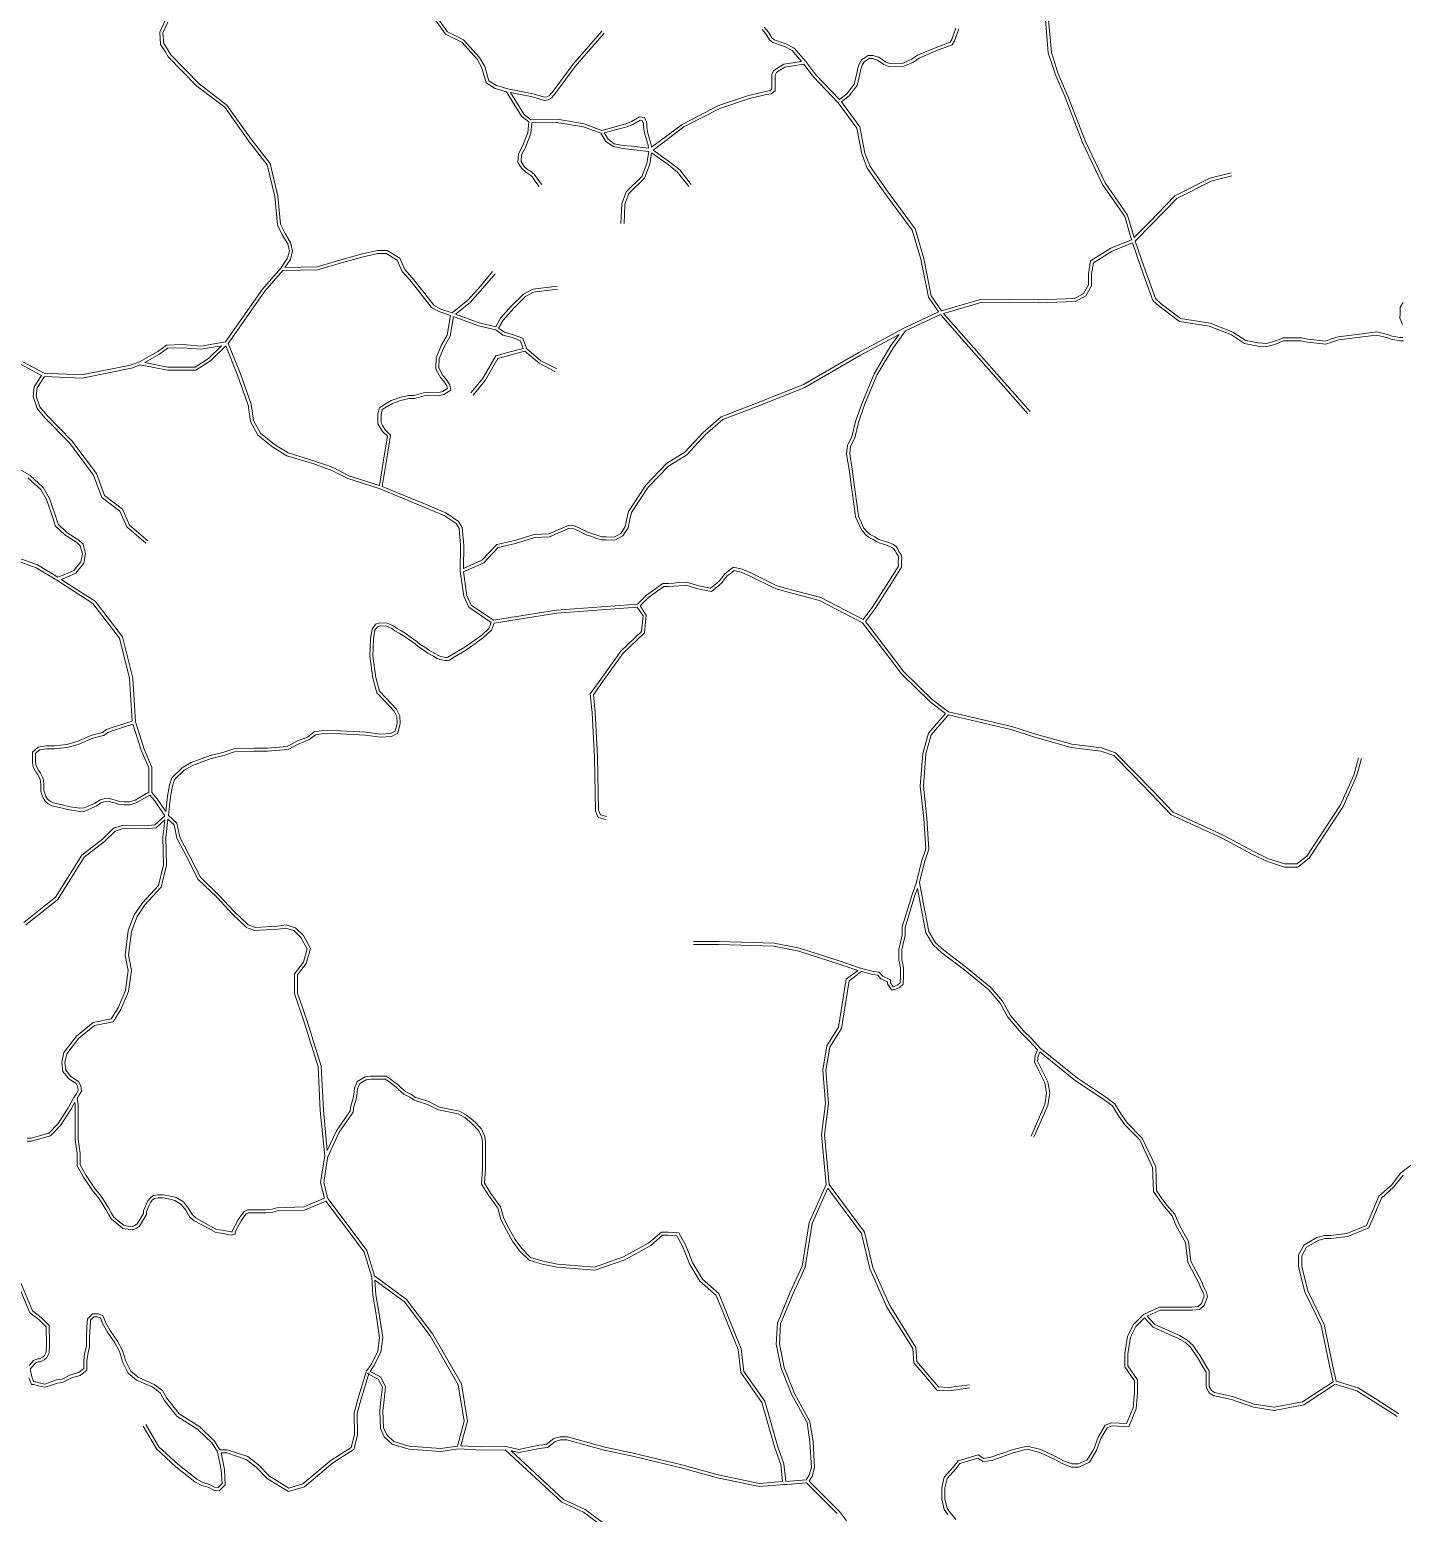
# Model space of a CAD drawing. Header units: millimetres. Extents: x 617885 to 663705, y 7172943 to 7234736.
# Drawn here: x 629547 to 632193, y 7203951 to 7206812 of the extents above; entities that cross this region are included whole.
import ezdxf

# ---------------------------------------------------------------- set-up
doc = ezdxf.new("R2010")
doc.units = ezdxf.units.MM
doc.layers.add('VIAS', color=7, linetype='Continuous', lineweight=5)

msp = doc.modelspace()

# ---------------------------------------------------------------- linework, layer by layer
at = {"layer": 'VIAS', "color": 253}
for points in [[(631655.8, 7206923.7), (631627.9, 7206940.7), (631588.4, 7206950), (631556.5, 7206956.2), (631537.2, 7206956.2), (631537.9, 7206945.7), (631528.2, 7206888.3), (631519.3, 7206866.2), (631511.4, 7206830.6), (631516.7, 7206768.1), (631530, 7206726.9), (631548.8, 7206683.9), (631582.5, 7206596.5), (631620.4, 7206516.3), (631663.6, 7206454.2), (631676.6, 7206410.8), (631705.2, 7206440.1), (631754.9, 7206491.2), (631822.6, 7206525.4), (631863.5, 7206535.8)], [(629533.2, 7206171.2), (629574.5, 7206149.3), (629647.2, 7206146.1), (629741.1, 7206164.7), (629758.5, 7206171.4), (629793.8, 7206191), (629810.2, 7206203.3), (629842.1, 7206204.4), (629876.5, 7206201.4), (629924, 7206209.8), (629995.4, 7206311.5), (630030.7, 7206352.1), (630043.9, 7206371.1), (630047.5, 7206385.1), (630044.2, 7206398.8), (630033.8, 7206415.9), (630024.2, 7206435.3), (630019.1, 7206490), (630004.8, 7206551.5), (629968.9, 7206597.4), (629922.7, 7206662.3), (629869.2, 7206702.7), (629813.7, 7206759.7), (629808.1, 7206770.1), (629799.2, 7206783.5), (629797.7, 7206807.1), (629808.1, 7206829.4)], [(629813.3, 7206826.5), (629803.7, 7206806), (629805.1, 7206785.4), (629813.3, 7206773.2), (629818.6, 7206763.2), (629873.2, 7206707.2), (629927, 7206666.5), (629973.7, 7206601), (630010.3, 7206554.1), (630025, 7206491), (630030.1, 7206437), (630039, 7206418.8), (630049.8, 7206401.2), (630053.7, 7206385.1), (630049.5, 7206368.6), (630038.9, 7206353.4), (630100.7, 7206354.6), (630150.9, 7206369.3), (630188.5, 7206379.7), (630217.5, 7206386.3), (630235.8, 7206386.3), (630260.1, 7206371.5), (630270.1, 7206349.1), (630284.5, 7206333.1), (630308.3, 7206302.9), (630325.7, 7206280.7), (630339.7, 7206273.1), (630361.1, 7206265.9), (630391.6, 7206290.2), (630415.9, 7206317.2), (630439.4, 7206345.2)], [(630529.2, 7206509.7), (630521, 7206520.5), (630515.3, 7206528.8), (630508.8, 7206533.8), (630502.7, 7206537.7), (630495.8, 7206544), (630488, 7206556), (630489.2, 7206572.2), (630496.9, 7206587.2), (630507.4, 7206613.2), (630509, 7206633.9), (630494.8, 7206644.8), (630476.7, 7206673.8), (630465.9, 7206692.3), (630444.5, 7206698.6), (630427.1, 7206709.5), (630418.8, 7206738.4), (630409.2, 7206754.7), (630379.7, 7206787.7), (630348.6, 7206803.3), (630326.1, 7206834.5)], [(630649.6, 7206809), (630593.8, 7206744.6), (630554, 7206690.8), (630550.5, 7206687.6), (630549.1, 7206685.1), (630544.5, 7206682.4), (630539.8, 7206681.7), (630532.7, 7206683.4), (630515.2, 7206688.6), (630500.6, 7206691.4), (630468.6, 7206697.8), (630447, 7206704.1), (630432.2, 7206713.4), (630424.4, 7206740.8), (630414.1, 7206758.2), (630383.4, 7206792.6), (630352.6, 7206808), (630331.4, 7206837.5)], [(631338.3, 7206813.4), (631330.2, 7206790.2), (631325.7, 7206782.9), (631293.8, 7206771), (631261.7, 7206757.2), (631250.9, 7206749.5), (631232.3, 7206741.4), (631203.1, 7206740.6), (631193.8, 7206744.9), (631181.6, 7206753.2), (631171.6, 7206756.1), (631165.2, 7206756.1), (631161.3, 7206753.5), (631155.7, 7206750), (631151.6, 7206743.2), (631149.4, 7206735.9), (631147.1, 7206726.7), (631142.1, 7206704.3), (631127.1, 7206684.6), (631111.9, 7206672.5), (631147.2, 7206624.4), (631157.3, 7206574), (631167.1, 7206547.9), (631201.8, 7206498.3), (631253.8, 7206428), (631270.6, 7206370.8), (631285.2, 7206298.6), (631304.8, 7206269.6), (631382.2, 7206292.1), (631491.1, 7206290.8), (631561.7, 7206293.4), (631578.5, 7206303), (631588.1, 7206319.7), (631588.1, 7206341.2), (631592.2, 7206366.2), (631631.3, 7206390.4), (631671.5, 7206406.8), (631658.2, 7206451.6), (631615.2, 7206513.3), (631577, 7206594.1), (631543.3, 7206681.6), (631524.4, 7206724.8), (631510.8, 7206767), (631505.3, 7206831)], [(630958.8, 7206812.1), (630966.2, 7206803.8), (630973.1, 7206792.3), (630979.5, 7206787.2), (631002.2, 7206779.2), (631017.2, 7206771.7), (631035, 7206750.6), (631001.1, 7206745.5), (630993.1, 7206741), (630986.6, 7206736.6), (630981.8, 7206733), (630977.9, 7206725.9), (630977.9, 7206697), (630973.9, 7206693.7), (630965.6, 7206692.9), (630931.1, 7206684.3), (630875.1, 7206665.4), (630804.6, 7206629.3), (630745.9, 7206585.1), (630745, 7206590.6), (630741.5, 7206603.6), (630738.9, 7206612.1), (630736.5, 7206623.6), (630736.5, 7206632.5), (630732.1, 7206642.3), (630722.6, 7206643.5), (630707.3, 7206634.6), (630696, 7206630.2), (630650, 7206617.7), (630616.1, 7206630.4), (630563.6, 7206639.1), (630513.1, 7206638.3), (630499.3, 7206648.9), (630481.9, 7206676.9), (630473.9, 7206690.6), (630499.5, 7206685.5), (630513.8, 7206682.8), (630531.2, 7206677.6), (630539.5, 7206675.6), (630546.5, 7206676.7), (630553.5, 7206680.7), (630555.2, 7206683.8), (630558.5, 7206686.7), (630598.5, 7206740.9), (630654.2, 7206805.1)], [(630962.7, 7206816.9), (630971, 7206807.3), (630977.6, 7206796.3), (630982.4, 7206792.5), (631004.6, 7206784.8), (631021, 7206776.5), (631043.1, 7206750.4), (631043.2, 7206750.3), (631062.4, 7206724.7), (631108, 7206677.1), (631122.8, 7206688.8), (631136.5, 7206706.9), (631141.3, 7206728.1), (631143.6, 7206737.5), (631146.1, 7206745.6), (631151.3, 7206754.3), (631158, 7206758.5), (631163.4, 7206762.1), (631172.4, 7206762.1), (631184.2, 7206758.7), (631196.7, 7206750.1), (631204.4, 7206746.6), (631230.9, 7206747.4), (631247.9, 7206754.7), (631258.7, 7206762.5), (631291.6, 7206776.5), (631321.7, 7206787.8), (631324.8, 7206792.8), (631332.3, 7206814.5)], [(630822.4, 7206513.4), (630800.4, 7206541.4), (630778.7, 7206558.3), (630748.8, 7206579.8), (630807.8, 7206624.2), (630877.5, 7206659.8), (630932.7, 7206678.5), (630966.6, 7206687), (630976.3, 7206687.9), (630983.9, 7206694.1), (630983.9, 7206724.4), (630986.4, 7206729), (630990.1, 7206731.7), (630996.3, 7206735.9), (631003.1, 7206739.8), (631039.4, 7206745.2), (631057.8, 7206720.8), (631105.4, 7206671.1), (631141.6, 7206621.9), (631151.5, 7206572.3), (631161.7, 7206545.1), (631196.9, 7206494.8), (631248.3, 7206425.3), (631264.8, 7206369.4), (631279.6, 7206296.2), (631299.1, 7206267.4), (631232.1, 7206236), (631232, 7206235.9), (631145.5, 7206189.3), (631038.6, 7206127.4), (630945, 7206090), (630880.2, 7206065.4), (630845.2, 7206034.8), (630810.1, 7205996.9), (630774.9, 7205974.9), (630734.5, 7205933.4), (630701.6, 7205882.9), (630698.1, 7205868.2), (630694.9, 7205853.7), (630686.5, 7205839.9), (630673.8, 7205833.2), (630657.9, 7205834), (630649.9, 7205834), (630642.1, 7205836.3), (630630.5, 7205840.5), (630623.2, 7205842.9), (630605.8, 7205851.2), (630595.4, 7205855.5), (630586.7, 7205856.5), (630547.6, 7205839.5), (630519.4, 7205838.2), (630481.9, 7205826.5), (630447.2, 7205818.8), (630418.7, 7205788.5), (630383.1, 7205772.7), (630383.6, 7205817.1), (630380.3, 7205851.7), (630373.4, 7205863.5), (630349, 7205879.9), (630311.2, 7205895.9), (630226.6, 7205930.9), (630236.1, 7205988.8)], [(630533.9, 7206513.3), (630525.9, 7206524), (630519.7, 7206533), (630512.2, 7206538.7), (630506.4, 7206542.4), (630500.4, 7206547.9), (630494.1, 7206557.6), (630495.1, 7206570.5), (630502.4, 7206584.7), (630513.3, 7206611.8), (630514.9, 7206632.3), (630563.2, 7206633.1), (630614.5, 7206624.6), (630647.8, 7206612.1), (630657.7, 7206596.4), (630671.5, 7206586.3), (630690.3, 7206582.7), (630706.6, 7206581), (630740.3, 7206577.1), (630736.7, 7206554.1), (630727.1, 7206528.8), (630696.7, 7206499.4), (630688.4, 7206476.3), (630686.8, 7206438.1)], [(630740.1, 7206583.1), (630739.1, 7206589.3), (630735.7, 7206602), (630733.1, 7206610.6), (630730.5, 7206623), (630730.5, 7206631.2), (630728, 7206636.8), (630723.8, 7206637.3), (630710, 7206629.1), (630697.9, 7206624.5), (630654.5, 7206612.7), (630662.1, 7206600.6), (630674, 7206591.9), (630691.1, 7206588.7), (630707.3, 7206587), (630740.1, 7206583.1)], [(630692.8, 7206437.9), (630694.4, 7206475.2), (630701.9, 7206496.1), (630732.3, 7206525.4), (630742.6, 7206552.5), (630745.9, 7206574.4), (630775.1, 7206553.5), (630796.1, 7206537.1), (630817.7, 7206509.7)], [(631864.9, 7206530), (631824.8, 7206519.7), (631758.5, 7206486.3), (631709.5, 7206435.9), (631678.6, 7206404.3), (631694.8, 7206355.8), (631717.4, 7206293.2), (631728.2, 7206283.4), (631765.9, 7206254.9), (631822.7, 7206245.6), (631866.9, 7206228.8), (631891.6, 7206212.3), (631915.6, 7206207.8), (631931.5, 7206206.7), (631940.8, 7206209.4), (631948.7, 7206211.6), (631956, 7206214.5), (631963.4, 7206217.5), (631998.7, 7206217.5), (632011.5, 7206215.2), (632045.1, 7206211.3), (632054.8, 7206215.1), (632069.5, 7206219.8), (632115.8, 7206225.2), (632143.8, 7206228.9), (632164.8, 7206224.2), (632173.9, 7206220.5), (632188.9, 7206217.9), (632194.4, 7206217.9)], [(632195.8, 7206211.9), (632188.4, 7206211.9), (632172.2, 7206214.7), (632163, 7206218.4), (632143.6, 7206222.8), (632116.5, 7206219.2), (632070.8, 7206213.9), (632056.8, 7206209.4), (632045.9, 7206205.2), (632010.6, 7206209.3), (631998.2, 7206211.5), (631964.6, 7206211.5), (631958.2, 7206208.9), (631950.6, 7206206), (631942.5, 7206203.6), (631932.2, 7206200.6), (631914.9, 7206201.8), (631889.3, 7206206.6), (631864.1, 7206223.4), (631821.1, 7206239.8), (631763.5, 7206249.2), (631724.3, 7206278.8), (631712.2, 7206289.8), (631689.1, 7206353.9), (631673.3, 7206401.1), (631634, 7206385), (631597.7, 7206362.5), (631594.1, 7206340.7), (631594.1, 7206318.1), (631582.9, 7206298.6), (631563.4, 7206287.4), (631491.1, 7206284.8), (631383, 7206286.1), (631308.9, 7206264.6), (631361.8, 7206204.2), (631475.8, 7206075.3)], [(630351.7, 7206222.7), (630358.3, 7206260.5), (630337.3, 7206267.5), (630321.7, 7206276), (630303.5, 7206299.2), (630279.9, 7206329.2), (630265, 7206345.8), (630255.4, 7206367.4), (630234.1, 7206380.3), (630218.1, 7206380.3), (630190, 7206373.9), (630152.5, 7206363.6), (630101.6, 7206348.6), (630034.5, 7206347.3)], [(630034.5, 7206347.3), (630000.2, 7206307.8), (629929.1, 7206206.7), (629953.2, 7206147.9), (629973.9, 7206089.5), (629978.3, 7206058.2), (629991.6, 7206033.9), (630018.8, 7206011.7), (630044.8, 7205995.7), (630096.2, 7205980), (630131.8, 7205967.3), (630162.2, 7205951.5), (630220.9, 7205933), (630230.2, 7205989.7), (630236.3, 7206027.7), (630227.9, 7206036.1), (630222.1, 7206045.5), (630218.1, 7206051.9), (630218.1, 7206070.8), (630221.3, 7206082.8), (630230.9, 7206089.2), (630243.8, 7206096.4), (630251.2, 7206099.3), (630259.8, 7206102.2), (630278, 7206106.5), (630287.8, 7206106.5)], [(630444, 7206341.3), (630420.4, 7206313.2), (630395.8, 7206285.8), (630367.7, 7206263.5), (630413.6, 7206246.5), (630445.4, 7206239), (630454.6, 7206255.4), (630475.8, 7206279), (630499, 7206302.1), (630516.6, 7206311.2), (630563.8, 7206317.3)], [(630564.6, 7206311.4), (630518.4, 7206305.4), (630502.6, 7206297.2), (630480.2, 7206274.8), (630459.5, 7206251.9), (630450.8, 7206236.4), (630462, 7206228.5), (630479.4, 7206223.6), (630497.8, 7206216.7), (630504.9, 7206196.8), (630532.6, 7206173.5), (630563.2, 7206157.6)], [(632194.1, 7206243), (632188.7, 7206255.4), (632189.5, 7206263.9), (632189.5, 7206276.8), (632195.2, 7206285.7)], [(630364, 7206258.4), (630357.4, 7206220.6), (630345.7, 7206199.9), (630336.2, 7206177.5), (630335.7, 7206159.7), (630336.1, 7206158.4), (630343.6, 7206144.8), (630349.9, 7206137.8), (630356.7, 7206127.2), (630358.6, 7206116.9), (630345.2, 7206108.5), (630334.5, 7206105.5), (630313, 7206106.2), (630307.1, 7206105.5), (630288.6, 7206100.5), (630278.7, 7206100.5), (630261.5, 7206096.4), (630253.2, 7206093.7), (630246.4, 7206090.9), (630234, 7206084), (630226.6, 7206079.1), (630224.1, 7206070), (630224.1, 7206053.6), (630227.2, 7206048.7), (630232.7, 7206039.8), (630242.7, 7206029.8), (630236.1, 7205988.8)], [(630287.8, 7206106.5), (630306, 7206111.4), (630312.8, 7206112.2), (630333.7, 7206111.5), (630342.7, 7206114.1), (630352, 7206119.8), (630351, 7206125), (630345.1, 7206134.2), (630338.7, 7206141.3), (630330.6, 7206155.9), (630329.7, 7206158.8), (630330.2, 7206178.8), (630340.3, 7206202.6), (630351.7, 7206222.7), (630358.3, 7206260.5)], [(630364, 7206258.4), (630411.9, 7206240.7), (630445.6, 7206232.7), (630459.3, 7206223), (630477.6, 7206217.9), (630493.1, 7206212.1), (630498.4, 7206197.1), (630470.7, 7206189.9), (630445.4, 7206182.7), (630420, 7206138.8), (630397.1, 7206111.2)], [(631471.3, 7206071.3), (631357.3, 7206200.2), (631302.8, 7206262.5), (631235.4, 7206230.8), (631212.3, 7206199.2), (631180.1, 7206145.6), (631156.7, 7206088.2), (631144.8, 7206054.5), (631137.6, 7206024.8), (631129.5, 7206008.5), (631127.9, 7205993.6), (631132.8, 7205964.5), (631137.2, 7205930.3), (631142.7, 7205889.3), (631144.8, 7205873.8), (631155.4, 7205850.6), (631162.6, 7205842.4), (631167.6, 7205838.4), (631176.3, 7205834), (631182.8, 7205829.2), (631187.7, 7205827.2), (631197, 7205825), (631203.2, 7205822.7), (631212.4, 7205818.7), (631217.5, 7205814.9), (631220.6, 7205809.9), (631222.8, 7205805.6), (631226.8, 7205799.2), (631228.1, 7205793.4), (631227.6, 7205785.4), (631227.8, 7205775.5), (631208.3, 7205744.6), (631177.3, 7205696.3), (631158.5, 7205670.3), (631202.3, 7205613.2), (631232.1, 7205573.5), (631287.7, 7205519.2), (631318.3, 7205496.4), (631440.3, 7205467.9), (631488.6, 7205452.3), (631556.4, 7205433.7), (631613.4, 7205426.6), (631640.2, 7205417.4), (631712.8, 7205343), (631751.5, 7205302.6), (631847.7, 7205258.7), (631906.1, 7205227.4), (631935.6, 7205213), (631967.2, 7205202.8), (631990.2, 7205202.8), (632009.3, 7205217.9), (632074, 7205316.6), (632099.7, 7205374.3), (632108.8, 7205407.7)], [(631223.2, 7206224.3), (631148.4, 7206184), (631041.2, 7206122), (630947.2, 7206084.4), (630883.4, 7206060.1), (630849.4, 7206030.5), (630814, 7205992.2), (630778.7, 7205970.2), (630739.2, 7205929.6), (630707.2, 7205880.5), (630704, 7205866.9), (630700.6, 7205851.4), (630690.7, 7205835.4), (630675.1, 7205827.1), (630657.7, 7205828), (630649.1, 7205828), (630640.2, 7205830.6), (630628.6, 7205834.8), (630620.9, 7205837.3), (630603.4, 7205845.7), (630593.9, 7205849.6), (630587.6, 7205850.3), (630549, 7205833.6), (630520.4, 7205832.3), (630483.5, 7205820.7), (630450.3, 7205813.4), (630422.3, 7205783.5), (630383.3, 7205766.3), (630389.5, 7205720.9), (630398.1, 7205702.2), (630440.8, 7205673.1), (630562.7, 7205692.3), (630718.4, 7205703.9), (630736.1, 7205721.5), (630767.5, 7205743.7), (630778.2, 7205743.7), (630788.9, 7205744.6), (630797.9, 7205745.5), (630813, 7205746.4), (630836.7, 7205739.1), (630859.6, 7205734.9), (630872, 7205744.8), (630877, 7205749), (630878.6, 7205751.4), (630880.5, 7205754.2), (630887.1, 7205762.7), (630893.7, 7205767.4), (630903.8, 7205775.5), (630920.8, 7205771.5), (630939.7, 7205763), (630986.1, 7205739.8), (631010.5, 7205732.6), (631071.9, 7205716.5), (631153.8, 7205674.1), (631172.4, 7205699.6), (631203.2, 7205747.8), (631221.7, 7205777.2), (631221.6, 7205785.6), (631222.1, 7205792.9), (631221.2, 7205796.9), (631217.6, 7205802.6), (631215.4, 7205807), (631213, 7205810.8), (631209.4, 7205813.5), (631201, 7205817.2), (631195.3, 7205819.3), (631185.9, 7205821.5), (631179.9, 7205823.9), (631173.2, 7205828.9), (631164.4, 7205833.3), (631158.5, 7205838), (631150.3, 7205847.3), (631139, 7205872.2), (631136.8, 7205888.5), (631131.3, 7205929.5), (631126.9, 7205963.6), (631121.9, 7205993.4), (631123.6, 7206010.3), (631131.9, 7206026.8), (631139, 7206056.2), (631151.1, 7206090.3), (631174.8, 7206148.3), (631207.3, 7206202.5), (631223.2, 7206224.3)], [(629508.9, 7205974.1), (629546.9, 7205952.6), (629572.7, 7205928.7), (629584.8, 7205908), (629594.6, 7205879.8), (629601.5, 7205857.9), (629618.2, 7205842.4), (629641.2, 7205827.6), (629649.6, 7205819.8), (629654.6, 7205801.6), (629651, 7205782.7), (629635.9, 7205763.8), (629616.9, 7205755.4), (629607.4, 7205751.8), (629672.7, 7205710), (629725.4, 7205641.1), (629745.3, 7205561.4), (629750.5, 7205476.7), (629767.1, 7205424.3), (629782.3, 7205389.4), (629782.3, 7205340.8), (629792.3, 7205328.6), (629808.9, 7205303.9), (629812.2, 7205333.7), (629816.1, 7205354.6), (629821, 7205369.1), (629841, 7205388.5), (629858.3, 7205398.4), (629894.7, 7205412.3), (629919.3, 7205417.7), (629940.5, 7205425), (629978.2, 7205426.2), (630005.1, 7205426.2), (630043.3, 7205429.7), (630063.3, 7205440.3), (630082.2, 7205447.4), (630095.1, 7205457.8), (630112.9, 7205460.3), (630146.3, 7205459.8), (630195.1, 7205456.9), (630223.5, 7205453.2), (630242.5, 7205454.5), (630251.3, 7205459.3), (630255.1, 7205474.3), (630254.7, 7205487), (630249.3, 7205497.8), (630228.7, 7205519.4), (630216.2, 7205533.1), (630208.2, 7205561.4), (630202.4, 7205603.5), (630203.7, 7205637.8), (630206.8, 7205655.8), (630213.4, 7205665.3), (630221.7, 7205667.9), (630236, 7205667.5), (630248.1, 7205662.4), (630254.2, 7205657.5), (630262.2, 7205652.9), (630272.6, 7205646.4), (630280.4, 7205641.2), (630293.4, 7205632.1), (630299.8, 7205626.2), (630310.3, 7205619.4), (630317.5, 7205614.8), (630328.2, 7205608.8), (630335, 7205604.6), (630339.1, 7205602.7), (630342.6, 7205602.3), (630348.9, 7205601.1), (630351.5, 7205601.1), (630353.2, 7205601.7), (630359.4, 7205605.8), (630386, 7205620.7), (630418.2, 7205644.3), (630432.3, 7205657.2), (630436.5, 7205668.7), (630393.4, 7205698.2), (630383.7, 7205719.2), (630377, 7205767.7), (630377, 7205768.1), (630377.6, 7205816.8), (630374.5, 7205849.8), (630368.9, 7205859.3), (630346.1, 7205874.6), (630308.9, 7205890.4), (630222.2, 7205926.2), (630159.9, 7205946), (630129.4, 7205961.8), (630094.3, 7205974.3), (630042.3, 7205990.1), (630015.3, 7206006.8), (629986.9, 7206030), (629972.5, 7206056.3), (629968, 7206088), (629947.6, 7206145.7), (629924.6, 7206201.9), (629895, 7206173.2), (629867.3, 7206155.3), (629812.3, 7206155.3), (629760, 7206165.6), (629742.8, 7206158.9), (629647.6, 7206140.1), (629575.2, 7206143.2), (629561, 7206121.3), (629559.3, 7206105.3), (629566.1, 7206084.3), (629580.1, 7206067.5), (629628, 7206019.1), (629675.2, 7205955.8), (629691.1, 7205913.2), (629725.5, 7205887.4), (629739.1, 7205856.5), (629774.3, 7205826.2)], [(629768.4, 7206170.1), (629797.1, 7206186), (629812.3, 7206197.4), (629841.9, 7206198.4), (629876.8, 7206195.4), (629916.6, 7206202.4), (629891.2, 7206177.9), (629865.5, 7206161.3), (629812.9, 7206161.3), (629768.4, 7206170.1)], [(629770.4, 7205821.6), (629734.1, 7205852.8), (629720.6, 7205883.5), (629686.1, 7205909.4), (629669.9, 7205952.9), (629623.5, 7206015.2), (629575.7, 7206063.5), (629560.8, 7206081.3), (629553.2, 7206104.6), (629555.2, 7206123.3), (629569.4, 7206145.2), (629528.8, 7206166.7)], [(630560.5, 7206152.3), (630529.3, 7206168.5), (630501.6, 7206191.7), (630472.2, 7206184.1), (630449.4, 7206177.6), (630425, 7206135.4), (630401.7, 7206107.3)], [(629517.5, 7205795.6), (629561.8, 7205779.7), (629601.1, 7205755.9), (629614.6, 7205760.9), (629632.1, 7205768.7), (629645.4, 7205785.3), (629648.4, 7205801.3), (629644.3, 7205816.5), (629637.5, 7205822.9), (629614.5, 7205837.7), (629596.3, 7205854.6), (629588.9, 7205878), (629579.3, 7205905.5), (629568, 7205924.9), (629543.3, 7205947.7)], [(629535.6, 7205089.9), (629596.3, 7205138.6), (629647.1, 7205220.1), (629687.1, 7205250.8), (629708.1, 7205271.8), (629728.4, 7205277.8), (629746.6, 7205277.1), (629768.9, 7205276.6), (629787.9, 7205278.5), (629807.1, 7205295.9), (629787.4, 7205325.1), (629778.6, 7205335.8), (629752.3, 7205320.6), (629740.3, 7205316.9), (629728.6, 7205316.9), (629719, 7205317.6), (629712.4, 7205319.8), (629697.6, 7205323.8), (629692.8, 7205323.2), (629683.8, 7205320.6), (629676.2, 7205315.2), (629653, 7205305), (629643.1, 7205304.3), (629619.4, 7205307.8), (629610.2, 7205310.7), (629589.6, 7205314.9), (629582.6, 7205318.8), (629576.4, 7205324.2), (629572.5, 7205330.5), (629570.3, 7205337.1), (629568, 7205343.1), (629568, 7205356.8), (629566.7, 7205365.9), (629562.1, 7205375.1), (629559.3, 7205379.2), (629553.5, 7205390.3), (629551.9, 7205398), (629551.9, 7205418.5), (629562.7, 7205428.4), (629574.1, 7205430), (629579.2, 7205430.7), (629593.3, 7205430.7), (629617.4, 7205433.4), (629638, 7205438.9), (629666.8, 7205451.5), (629686.8, 7205456.4), (629695, 7205461.9), (629703.8, 7205465.5), (629744.4, 7205478.3), (629739.3, 7205560.5), (629719.8, 7205638.4), (629668.6, 7205705.5), (629599.2, 7205750), (629559.3, 7205774.2), (629515.2, 7205790)], [(630658.9, 7205294.4), (630647.4, 7205297.3), (630643.4, 7205306.6), (630641.8, 7205409.2), (630636.9, 7205494.8), (630633.8, 7205529.2), (630649.4, 7205551.3), (630691.2, 7205609.1), (630732.1, 7205648.4), (630735.5, 7205682.8), (630723.6, 7205700.6), (630739.9, 7205716.9), (630769.4, 7205737.7), (630778.5, 7205737.7), (630789.4, 7205738.6), (630798.4, 7205739.5), (630812.2, 7205740.4), (630835.3, 7205733.3), (630861.2, 7205728.5), (630875.8, 7205740.2), (630881.5, 7205745), (630883.6, 7205748.1), (630885.3, 7205750.7), (630891.3, 7205758.3), (630897.3, 7205762.6), (630905.3, 7205769), (630918.9, 7205765.8), (630937.1, 7205757.5), (630983.9, 7205734.2), (631008.9, 7205726.8), (631069.8, 7205710.9), (631152.8, 7205667.9), (631197.5, 7205609.6), (631227.6, 7205569.5), (631283.8, 7205514.6), (631312.6, 7205493.2), (631279.5, 7205455), (631268.6, 7205416.2), (631263.9, 7205352.9), (631270.7, 7205290.5), (631274.6, 7205232), (631266.4, 7205207.9), (631256.4, 7205167.8), (631248, 7205144.2), (631229, 7205081.5), (631229, 7205065.6), (631222.7, 7205038.2), (631222.7, 7205017.5), (631225.8, 7205002.7), (631225.8, 7204987.3), (631224.9, 7204973.8), (631220.8, 7204969.7), (631212.4, 7204966), (631211.4, 7204966), (631206.5, 7204973.4), (631206.5, 7204979.7), (631191.7, 7204986.5), (631185, 7204994.3), (631173.5, 7204995.5), (631150.8, 7205001.4), (631109.5, 7205015.4), (631031.3, 7205040.7), (630982.3, 7205050.3), (630875.5, 7205053.5), (630826.9, 7205053.5)], [(630826.9, 7205047.5), (630875.4, 7205047.5), (630981.7, 7205044.3), (631029.8, 7205034.9), (631107.6, 7205009.7), (631143.6, 7204997.5), (631121.1, 7204980.6), (631106, 7204887.8), (631084, 7204851.9), (631075.8, 7204805.4), (631081.2, 7204741), (631073.2, 7204680.7), (631082.2, 7204584.4), (631049.7, 7204511.3), (631036.1, 7204426.9), (631013.3, 7204377.1), (630988.6, 7204317.2), (630986.2, 7204276.7), (630995.7, 7204230.2), (631016, 7204179), (631045.6, 7204125.6), (631051.2, 7204088), (631054.1, 7204039.2), (631050, 7204023.9), (631044.1, 7204015.3), (631004.5, 7204012.2), (631000.7, 7204045.9), (630989.2, 7204078.8), (630964.1, 7204167), (630923.5, 7204224.3), (630918.8, 7204268), (630875.2, 7204374.5), (630843.8, 7204402), (630825.3, 7204433.2), (630811.2, 7204468.5), (630798.5, 7204491.4), (630777.9, 7204492.7), (630764.9, 7204492.7), (630740.7, 7204472.1), (630691.6, 7204445.2), (630635.7, 7204425.5), (630604.5, 7204427.8), (630564.6, 7204431.3), (630536.5, 7204437.1), (630512.6, 7204444), (630495.6, 7204461), (630482.9, 7204478.3), (630471.2, 7204499.3), (630460.7, 7204519.1), (630454.8, 7204541.7), (630436.1, 7204567.5), (630423.7, 7204587), (630425.5, 7204614.9), (630425.5, 7204666.2), (630424.5, 7204677.1), (630417.6, 7204691.9), (630404.1, 7204706.3), (630388.9, 7204718.7), (630375.3, 7204726.4), (630337.1, 7204734.1), (630316.2, 7204744.6), (630290.7, 7204752.7), (630282.7, 7204758.4), (630271.2, 7204764.1), (630262.2, 7204772), (630256.2, 7204778), (630249.1, 7204782.7), (630242, 7204788.6), (630234.1, 7204793.8), (630203.8, 7204793.8), (630193.7, 7204792.6), (630178.2, 7204783.6), (630173, 7204770.5), (630171.8, 7204757.5), (630169.6, 7204748.4), (630166, 7204736.5), (630164.9, 7204726.5), (630138.3, 7204688.4), (630120.6, 7204650.2), (630112.9, 7204727.9), (630109, 7204813), (630081.5, 7204899.5), (630063.3, 7204953.8), (630063.3, 7204988.8), (630080, 7205010.6), (630088.4, 7205039.7), (630074.5, 7205064.7), (630059.3, 7205079.8), (630041, 7205085.5), (630024.8, 7205082.8), (629981.3, 7205080.5), (629967.9, 7205085.4), (629941, 7205111), (629912.3, 7205142.3), (629876.1, 7205177.2), (629867.2, 7205195), (629854.1, 7205219.8), (629836, 7205254.7), (629830.7, 7205281.3), (629814.1, 7205296.6), (629818.2, 7205332.9), (629821.9, 7205353.1), (629826.2, 7205365.8), (629844.6, 7205383.6), (629860.8, 7205392.9), (629896.4, 7205406.5), (629920.9, 7205411.9), (629941.6, 7205419), (629978.3, 7205420.2), (630005.3, 7205420.2), (630045, 7205423.8), (630065.8, 7205434.8), (630085.2, 7205442.1), (630097.5, 7205452.1), (630113.3, 7205454.3), (630146.1, 7205453.8), (630194.5, 7205451), (630223.3, 7205447.1), (630244.2, 7205448.6), (630256.4, 7205455.3), (630261.2, 7205473.6), (630260.6, 7205488.5), (630254.2, 7205501.3), (630233.1, 7205523.5), (630221.5, 7205536.1), (630214.1, 7205562.6), (630208.4, 7205603.8), (630209.7, 7205637.2), (630212.5, 7205653.5), (630217.1, 7205660.2), (630222.5, 7205661.9), (630234.7, 7205661.5), (630245, 7205657.2), (630250.9, 7205652.6), (630259.1, 7205647.8), (630269.4, 7205641.4), (630277, 7205636.3), (630289.7, 7205627.4), (630296.1, 7205621.4), (630307.1, 7205614.4), (630314.4, 7205609.6), (630325.2, 7205603.6), (630332.2, 7205599.3), (630337.5, 7205596.9), (630341.7, 7205596.4), (630348.3, 7205595.1), (630352.5, 7205595.1), (630355.9, 7205596.2), (630362.6, 7205600.7), (630389.2, 7205615.7), (630422, 7205639.6), (630437.4, 7205653.8), (630442.3, 7205667.2), (630563.4, 7205686.3), (630718.2, 7205697.9), (630729.4, 7205681.2), (630726.3, 7205651.2), (630686.6, 7205613.1), (630644.5, 7205554.8), (630627.6, 7205530.8), (630631, 7205494.3), (630635.8, 7205409), (630637.4, 7205305.3), (630643.1, 7205292.2), (630657.4, 7205288.6)], [(632213.8, 7204624.7), (632190.6, 7204607.3), (632172.3, 7204583.4), (632148.2, 7204562.2), (632124.6, 7204505.6), (632086.6, 7204490.4), (632055.5, 7204486.6), (632043.4, 7204486.6), (632028.8, 7204482.4), (632004, 7204468), (631993.4, 7204448.8), (631993.4, 7204425.9), (632005.4, 7204377.8), (632037, 7204312.6), (632052.8, 7204235.9), (632060.2, 7204204.3), (632001, 7204165.4), (631946.3, 7204155), (631907.9, 7204160.9), (631865.7, 7204176), (631831.4, 7204183.4), (631825.8, 7204187.1), (631821.3, 7204195.3), (631821.3, 7204225), (631815.5, 7204234.1), (631803.9, 7204254.3), (631789.8, 7204274.8), (631778.8, 7204284.7), (631763.5, 7204293.4), (631746.5, 7204300.9), (631716.4, 7204314.4), (631701.4, 7204330.6), (631726.8, 7204342.1), (631788.4, 7204342.1), (631788.8, 7204342.1), (631802.1, 7204343.9), (631811.4, 7204351.3), (631817.5, 7204368.6), (631815.9, 7204376.2), (631812.9, 7204383), (631810.1, 7204387.5), (631806.8, 7204396.9), (631785.6, 7204436.9), (631781.3, 7204474.8), (631772.3, 7204490.5), (631761.6, 7204509.8), (631755, 7204527.5), (631739.5, 7204545.1), (631729.9, 7204558), (631719.5, 7204573.4), (631717.9, 7204618.6), (631692.1, 7204674.1), (631662.7, 7204703.4), (631651.3, 7204720.6), (631639.3, 7204740.5), (631617.4, 7204756.5), (631566.9, 7204789.5), (631495.2, 7204847.5), (631478.1, 7204866), (631462.7, 7204881.2), (631437.7, 7204910.6), (631422.8, 7204938.1), (631400.1, 7204964.5), (631350.5, 7205005.2), (631309.1, 7205036.3), (631293.5, 7205050.7), (631280.5, 7205072.5), (631269.4, 7205128.9), (631262.4, 7205166.8), (631272.2, 7205206.2), (631280.7, 7205231.2), (631276.7, 7205291.1), (631269.9, 7205353), (631274.6, 7205415.2), (631284.9, 7205452.1), (631318.1, 7205490.3), (631438.7, 7205462.1), (631486.9, 7205446.6), (631555.2, 7205427.8), (631612, 7205420.7), (631636.9, 7205412.2), (631672.9, 7205375.3), (631708.5, 7205338.8), (631748, 7205297.6), (631845, 7205253.3), (631903.3, 7205222), (631933.3, 7205207.5), (631966.2, 7205196.8), (631992.2, 7205196.8), (632013.7, 7205213.8), (632079.3, 7205313.8), (632105.4, 7205372.3), (632114.5, 7205406.1)], [(629745.6, 7205472.3), (629761.5, 7205422.2), (629776.3, 7205388.1), (629776.3, 7205341.4), (629749.9, 7205326.1), (629739.4, 7205322.9), (629728.8, 7205322.9), (629720.2, 7205323.5), (629714.1, 7205325.5), (629698.1, 7205329.9), (629691.6, 7205329.1), (629681.1, 7205326.1), (629673.2, 7205320.4), (629651.6, 7205310.9), (629643.3, 7205310.3), (629620.7, 7205313.7), (629611.7, 7205316.5), (629591.7, 7205320.6), (629586.1, 7205323.7), (629581, 7205328.1), (629578, 7205333.1), (629576, 7205339.1), (629574, 7205344.2), (629574, 7205357.2), (629572.5, 7205367.7), (629567.3, 7205378.1), (629564.5, 7205382.3), (629559.2, 7205392.3), (629557.9, 7205398.6), (629557.9, 7205415.9), (629565.4, 7205422.7), (629574.9, 7205424), (629579.6, 7205424.7), (629593.6, 7205424.7), (629618.5, 7205427.5), (629640, 7205433.3), (629668.7, 7205445.8), (629689.3, 7205450.8), (629697.9, 7205456.5), (629705.9, 7205459.9), (629745.6, 7205472.3)], [(629541.8, 7204674), (629549.3, 7204674.2), (629583.9, 7204683.8), (629601.4, 7204702.1), (629620.9, 7204732.7), (629632.1, 7204752.3), (629632.1, 7204752.4), (629637.5, 7204761), (629640.2, 7204766.1), (629639.3, 7204772.9), (629636.1, 7204779.3), (629622.2, 7204788.4), (629610.4, 7204802.6), (629608.6, 7204820.4), (629612.6, 7204839), (629637.2, 7204870.9), (629669.2, 7204897), (629704, 7204904), (629717.3, 7204925.2), (629731.2, 7204958.6), (629736.7, 7204997.2), (629731, 7205026.8), (629736.8, 7205074.3), (629748.4, 7205104.6), (629764.2, 7205127.7), (629794.9, 7205161.1), (629804.6, 7205201), (629803.5, 7205254.5), (629807.1, 7205287.8), (629790.5, 7205272.7), (629769.2, 7205270.6), (629746.4, 7205271.1), (629729.2, 7205271.8), (629711.2, 7205266.4), (629691, 7205246.3), (629651.6, 7205216), (629600.8, 7205134.6), (629539.3, 7205085.2)], [(629637.9, 7204750.3), (629640.3, 7204739.4), (629640.3, 7204671.5), (629644.2, 7204645.4), (629644.2, 7204622.5), (629655.5, 7204602), (629673.6, 7204574.9), (629682.8, 7204564.5), (629688.1, 7204556.4), (629698.6, 7204539.4), (629703.9, 7204530.2), (629708.8, 7204521.6), (629721.4, 7204511.5), (629728.6, 7204505.5), (629744, 7204503.1), (629749.4, 7204505.3), (629753.8, 7204508.6), (629766.2, 7204528.7), (629766.2, 7204533.6), (629771.7, 7204547.3), (629774.5, 7204552.9), (629778.9, 7204558.6), (629785, 7204563.2), (629793.8, 7204564.7), (629804.8, 7204564.7), (629818.2, 7204562), (629829.1, 7204559.3), (629843.1, 7204551), (629852.6, 7204538.6), (629860.3, 7204525.9), (629867.5, 7204519.9), (629879, 7204513.5), (629907.2, 7204498.1), (629917.2, 7204496.9), (629934.9, 7204493.1), (629937.2, 7204493.6), (629937.2, 7204494.7), (629949.4, 7204517.6), (629952.1, 7204521.6), (629954.8, 7204525.7), (629960.5, 7204532.8), (629966.9, 7204536), (630001.4, 7204536), (630014, 7204537.3), (630023.3, 7204539.9), (630075.3, 7204541.3), (630115.1, 7204558.2), (630107.5, 7204587.8), (630112.5, 7204620.5), (630115.7, 7204639.1), (630106.9, 7204727.5), (630103, 7204811.9), (630075.8, 7204897.6), (630057.3, 7204952.8), (630057.3, 7204990.8), (630074.6, 7205013.4), (630081.9, 7205039), (630069.7, 7205061), (630056.1, 7205074.5), (630040.6, 7205079.3), (630025.4, 7205076.8), (629980.4, 7205074.4), (629964.7, 7205080.2), (629936.8, 7205106.8), (629908, 7205138.1), (629871.2, 7205173.6), (629861.8, 7205192.3), (629848.8, 7205217.1), (629830.3, 7205252.6), (629825.2, 7205278.2), (629813.3, 7205289.1), (629809.5, 7205254.2), (629810.6, 7205200.3), (629800.4, 7205158.2), (629768.9, 7205123.9), (629753.7, 7205101.8), (629742.7, 7205072.8), (629737.1, 7205027.1), (629742.8, 7204997.4), (629737, 7204957), (629722.6, 7204922.5), (629707.7, 7204898.6), (629671.8, 7204891.4), (629641.5, 7204866.7), (629618.1, 7204836.4), (629614.6, 7204820.1), (629616.1, 7204805), (629626.2, 7204793), (629640.7, 7204783.5), (629645.2, 7204774.7), (629646.4, 7204765), (629642.7, 7204758), (629637.9, 7204750.3)], [(631477.7, 7204678.1), (631504.4, 7204738.8), (631507.4, 7204761.1), (631503.9, 7204780.8), (631492.5, 7204804.1), (631484.2, 7204821.4), (631485.5, 7204833.6), (631489.7, 7204844.7), (631473.8, 7204861.8), (631458.3, 7204877.1), (631432.8, 7204907.2), (631417.9, 7204934.6), (631395.9, 7204960.2), (631346.8, 7205000.5), (631305.3, 7205031.7), (631288.8, 7205046.9), (631274.8, 7205070.3), (631263.5, 7205127.8), (631258.4, 7205155.4), (631253.7, 7205142.4), (631235, 7205080.6), (631235, 7205064.9), (631228.7, 7205037.5), (631228.7, 7205018.1), (631231.8, 7205003.4), (631231.8, 7204987.1), (631230.7, 7204971.1), (631224.2, 7204964.7), (631213.6, 7204960), (631208.2, 7204960), (631200.5, 7204971.6), (631200.5, 7204975.8), (631188, 7204981.6), (631182, 7204988.6), (631172.4, 7204989.5), (631150.6, 7204995.2), (631126.7, 7204977.2), (631111.8, 7204885.7), (631089.7, 7204849.7), (631081.9, 7204805.1), (631087.2, 7204740.9), (631079.2, 7204680.6), (631088.2, 7204585), (631156.1, 7204492.6), (631172.6, 7204424.3), (631205.1, 7204351.2), (631255.5, 7204270), (631257.4, 7204243.3), (631286.2, 7204209.2), (631299, 7204194.2), (631318.7, 7204192.9), (631358.6, 7204198.2)], [(631483.2, 7204675.7), (631510.2, 7204737.2), (631513.5, 7204761.3), (631509.7, 7204782.7), (631497.9, 7204806.8), (631490.3, 7204822.5), (631491.4, 7204832.2), (631494.5, 7204840.4), (631563.3, 7204784.6), (631614, 7204751.5), (631634.8, 7204736.4), (631646.2, 7204717.4), (631658.1, 7204699.6), (631687.1, 7204670.6), (631711.9, 7204617.2), (631713.6, 7204571.5), (631725, 7204554.5), (631734.8, 7204541.3), (631749.7, 7204524.3), (631756.1, 7204507.3), (631767.1, 7204487.6), (631775.5, 7204472.9), (631779.8, 7204435.1), (631801.3, 7204394.4), (631804.7, 7204384.9), (631807.6, 7204380.2), (631810.2, 7204374.3), (631811.3, 7204369), (631806.3, 7204354.9), (631799.7, 7204349.6), (631788.2, 7204348.1), (631725.5, 7204348.1), (631694.6, 7204334.1), (631674.9, 7204314.4), (631663.7, 7204292), (631658.2, 7204258.8), (631658.2, 7204233.3), (631677.1, 7204206.2), (631677.1, 7204182.9), (631674.5, 7204153.8), (631661.9, 7204123.7), (631632.8, 7204125.2), (631620.5, 7204120.3), (631606.9, 7204097.7), (631598.3, 7204074.1), (631586, 7204053.6), (631568.1, 7204045.7), (631556.4, 7204045.7), (631539.9, 7204051.8), (631525, 7204060.4), (631496.6, 7204073.5), (631469.8, 7204080.2), (631443.1, 7204073.5), (631400.2, 7204058.5), (631386.5, 7204056.5), (631375.6, 7204063.1), (631336.8, 7204051.7), (631327.7, 7204040.3), (631310, 7204020.4), (631305.4, 7204000), (631305.4, 7203977.9), (631310, 7203957.6), (631316.8, 7203948.4)], [(630378.1, 7204080.4), (630390.6, 7204128.2), (630379, 7204200), (630323.9, 7204296.3), (630273.4, 7204362.8), (630211.6, 7204408.4), (630197, 7204457.1), (630166.8, 7204497.6), (630121.4, 7204557.8), (630113.6, 7204588.1), (630118.4, 7204619.6), (630121.6, 7204638.1), (630143.5, 7204685.4), (630170.7, 7204724.3), (630171.9, 7204735.3), (630175.4, 7204746.8), (630177.8, 7204756.5), (630178.9, 7204769.1), (630183, 7204779.4), (630195.6, 7204786.8), (630204.2, 7204787.8), (630232.3, 7204787.8), (630238.5, 7204783.7), (630245.5, 7204777.9), (630252.4, 7204773.3), (630258.1, 7204767.6), (630267.8, 7204759.1), (630279.6, 7204753.2), (630288, 7204747.2), (630313.9, 7204739), (630335.1, 7204728.4), (630373.1, 7204720.8), (630385.5, 7204713.7), (630400, 7204701.9), (630412.5, 7204688.5), (630418.6, 7204675.5), (630419.5, 7204665.9), (630419.5, 7204615.1), (630417.6, 7204585.5), (630431.2, 7204564.2), (630449.3, 7204539.1), (630455.1, 7204516.9), (630465.9, 7204496.5), (630477.8, 7204475.1), (630491, 7204457), (630509.5, 7204438.6), (630535.1, 7204431.3), (630563.7, 7204425.4), (630604, 7204421.8), (630636.5, 7204419.4), (630694, 7204439.7), (630744.1, 7204467.1), (630767.1, 7204486.7), (630777.7, 7204486.7), (630794.8, 7204485.6), (630805.7, 7204466), (630819.9, 7204430.5), (630839.2, 7204398.1), (630870.2, 7204370.9), (630912.9, 7204266.5), (630917.7, 7204222.1), (630958.6, 7204164.4), (630983.5, 7204077), (630994.8, 7204044.6), (630998.6, 7204011.7), (630954.1, 7204008.3), (630874.5, 7204024.5), (630804.3, 7204044.1), (630707.8, 7204067), (630655.6, 7204078.4), (630583.4, 7204098.1), (630569.5, 7204098.1), (630557.1, 7204094.5), (630542.6, 7204083.3), (630528.6, 7204081.7), (630489.9, 7204073.6), (630465.3, 7204079.1), (630464.6, 7204079.2), (630418.7, 7204078.6), (630378.1, 7204080.4)], [(630196.1, 7204224.5), (630205.7, 7204239.1), (630217.7, 7204262.9), (630221.4, 7204289.7), (630214.1, 7204337.8), (630208.3, 7204371.1), (630206.1, 7204406.1), (630191.5, 7204454.4), (630162, 7204494), (630117.6, 7204552.8), (630076.6, 7204535.4), (630024.2, 7204533.9), (630015.2, 7204531.4), (630001.7, 7204530), (629968.3, 7204530), (629964.3, 7204528), (629959.6, 7204522.1), (629957.1, 7204518.3), (629954.5, 7204514.5), (629943.2, 7204493.2), (629943.2, 7204489), (629935, 7204486.9), (629916.2, 7204490.9), (629905.3, 7204492.3), (629890.5, 7204500.4), (629876.1, 7204508.2), (629864.1, 7204514.9), (629855.7, 7204521.9), (629847.7, 7204535.2), (629839, 7204546.4), (629826.8, 7204553.7), (629816.9, 7204556.2), (629804.2, 7204558.7), (629794.3, 7204558.7), (629787.4, 7204557.6), (629783.1, 7204554.4), (629779.6, 7204549.7), (629777.2, 7204544.8), (629772.2, 7204532.4), (629772.2, 7204527), (629758.3, 7204504.5), (629752.3, 7204500), (629744.7, 7204497), (629726.1, 7204499.8), (629717.6, 7204506.9), (629704.2, 7204517.6), (629698.7, 7204527.2), (629693.5, 7204536.3), (629683.1, 7204553.2), (629678, 7204560.8), (629668.9, 7204571.2), (629650.4, 7204598.9), (629638.2, 7204620.9), (629638.2, 7204645), (629634.3, 7204671), (629634.3, 7204738.7), (629633.4, 7204742.6), (629626, 7204729.6), (629606.1, 7204698.3), (629587, 7204678.4), (629550.2, 7204668.3), (629541.6, 7204668)], [(632194.8, 7204603), (632176.7, 7204579.3), (632153.2, 7204558.6), (632129.2, 7204501), (632088.1, 7204484.6), (632055.9, 7204480.6), (632044.2, 7204480.6), (632031.2, 7204476.8), (632008.5, 7204463.6), (631999.4, 7204447.2), (631999.4, 7204426.6), (632011.1, 7204379.9), (632042.7, 7204314.6), (632058.6, 7204237.2), (632066.1, 7204205.3), (632108.2, 7204192.5), (632146, 7204168.7), (632186.8, 7204142.2)], [(631121.8, 7203936.1), (631107.9, 7203953.9), (631049.7, 7204012.8), (631055.5, 7204021.4), (631060.2, 7204038.6), (631057.2, 7204088.6), (631051.3, 7204127.6), (631021.4, 7204181.5), (631001.5, 7204231.9), (630992.2, 7204277.1), (630994.5, 7204315.8), (631018.8, 7204374.7), (631041.8, 7204425.1), (631055.5, 7204509.5), (631085.9, 7204577.9), (631150.6, 7204490.1), (631166.9, 7204422.3), (631199.7, 7204348.4), (631249.6, 7204268.1), (631251.5, 7204240.9), (631281.6, 7204205.4), (631296.1, 7204188.3), (631318.9, 7204186.9), (631359.4, 7204192.3)], [(629545.4, 7204235.6), (629554, 7204245.3), (629561.6, 7204248.5), (629565.9, 7204248.5), (629571.4, 7204251.6), (629575.2, 7204254.6), (629578.3, 7204261.6), (629579.1, 7204276.4), (629578.3, 7204310.4), (629564.8, 7204323.9), (629547, 7204336.9), (629523.9, 7204393.2)], [(629529.7, 7204395), (629551.9, 7204340.8), (629568.7, 7204328.4), (629584.2, 7204312.9), (629585.1, 7204276.3), (629584.2, 7204260.2), (629580, 7204250.9), (629574.8, 7204246.6), (629567.5, 7204242.5), (629562.8, 7204242.5), (629557.6, 7204240.3), (629550, 7204231.8), (629548, 7204229.1), (629548, 7204225.9), (629550.5, 7204213.8), (629554.2, 7204205), (629555.4, 7204205), (629564.8, 7204202.2), (629575.6, 7204199.7), (629583, 7204202.1), (629598.6, 7204207.7), (629609.3, 7204209.4), (629625.5, 7204217.5), (629641.5, 7204222), (629650.8, 7204229.7), (629650.8, 7204244.8), (629652.6, 7204257.8), (629656.2, 7204273), (629656.2, 7204290.9), (629657.1, 7204310.9), (629658.1, 7204325.7), (629667.9, 7204335.5), (629677.8, 7204335.5), (629687.8, 7204332.2), (629692.8, 7204319.3), (629701.7, 7204303.3), (629716.2, 7204282.4), (629725.5, 7204264.8), (629731.8, 7204243.9), (629741.4, 7204224.8), (629756, 7204212.8), (629787, 7204198.9), (629803, 7204187.1), (629811.2, 7204172.4), (629834.7, 7204142.6), (629874.6, 7204117.1), (629903.1, 7204089.4), (629913.6, 7204072.9), (629927.6, 7204072.9), (629967, 7204059.8), (629987.6, 7204044.2), (630009.1, 7204021.9), (630046.6, 7203999.2), (630073.5, 7204007.3), (630127.7, 7204052.9), (630166.3, 7204077.2), (630172.9, 7204101.8), (630172.2, 7204144.1), (630180.8, 7204174.9), (630195.7, 7204223.7)], [(630203, 7204224), (630223, 7204214), (630233, 7204195.2), (630229.9, 7204169.1), (630227.9, 7204148.1), (630228.8, 7204115.6), (630235.4, 7204101.6), (630248.6, 7204089.3), (630278.7, 7204080.1), (630338.8, 7204075.6), (630371.9, 7204080.3), (630384.4, 7204128.5), (630373.2, 7204198), (630318.9, 7204292.9), (630269.1, 7204358.5), (630212.4, 7204400.3), (630214.3, 7204371.8), (630220, 7204338.8), (630227.5, 7204289.7), (630223.5, 7204261.1), (630210.9, 7204236.1), (630203, 7204224)], [(629770.4, 7204121.8), (629795.8, 7204079), (629832.2, 7204045), (629868.8, 7204016.4), (629879.5, 7204010.3), (629893.1, 7204006.3), (629903.2, 7204000.9), (629910, 7204000.2), (629917.7, 7204007.9), (629916.2, 7204034.3), (629909.1, 7204068.8), (629898.4, 7204085.6), (629870.8, 7204112.3), (629830.7, 7204138), (629806.2, 7204169), (629798.4, 7204183.1), (629783.9, 7204193.7), (629752.8, 7204207.6), (629736.6, 7204221), (629726.2, 7204241.7), (629719.9, 7204262.5), (629711.1, 7204279.3), (629696.6, 7204300.1), (629687.3, 7204316.7), (629683.2, 7204327.4), (629676.9, 7204329.5), (629670.4, 7204329.5), (629663.9, 7204323), (629663.1, 7204310.6), (629662.2, 7204290.7), (629662.2, 7204272.3), (629658.5, 7204256.7), (629656.8, 7204244.4), (629656.8, 7204226.9), (629644.3, 7204216.5), (629627.6, 7204211.9), (629611.2, 7204203.7), (629600.1, 7204201.8), (629584.9, 7204196.5), (629575.9, 7204193.5), (629563.2, 7204196.4), (629554.5, 7204199), (629550.2, 7204199), (629544.8, 7204212)], [(632183.5, 7204137.2), (632142.7, 7204163.7), (632105.7, 7204186.9), (632064.1, 7204199.7), (632003.3, 7204159.7), (631946.4, 7204149), (631906.4, 7204155.1), (631864.1, 7204170.2), (631829, 7204177.8), (631821.3, 7204182.9), (631815.3, 7204193.8), (631815.3, 7204223.3), (631810.4, 7204231), (631798.8, 7204251.1), (631785.3, 7204270.8), (631775.2, 7204279.8), (631760.8, 7204288), (631744, 7204295.4), (631712.8, 7204309.4), (631696.3, 7204327.3), (631679.9, 7204310.9), (631669.5, 7204290.1), (631664.2, 7204258.3), (631664.2, 7204235.2), (631683.1, 7204208.1), (631683.1, 7204182.7), (631680.3, 7204152.3), (631665.8, 7204117.5), (631633.8, 7204119.2), (631624.6, 7204115.5), (631612.4, 7204095.1), (631603.8, 7204071.5), (631590.2, 7204048.9), (631569.4, 7204039.7), (631555.3, 7204039.7), (631537.4, 7204046.4), (631522.2, 7204055.1), (631494.6, 7204067.8), (631469.8, 7204074), (631444.8, 7204067.7), (631401.7, 7204052.6), (631385.3, 7204050.3), (631374.7, 7204056.6), (631340.3, 7204046.5), (631332.2, 7204036.4), (631315.5, 7204017.6), (631311.4, 7203999.4), (631311.4, 7203978.5), (631315.5, 7203960.1), (631321.6, 7203952.1), (631332.6, 7203938.8)], [(630201.5, 7204222), (630186.6, 7204173.3), (630178.3, 7204143.4), (630179, 7204101), (630171.5, 7204073.3), (630131.3, 7204048), (630076.4, 7204001.9), (630045.8, 7203992.7), (630005.3, 7204017.2), (629983.6, 7204039.7), (629964.2, 7204054.4), (629926.7, 7204066.9), (629915.6, 7204066.9), (629922.1, 7204035.1), (629923.8, 7204005.6), (629912.3, 7203994), (629901.5, 7203995), (629890.8, 7204000.7), (629877.1, 7204004.7), (629865.4, 7204011.4), (629828.3, 7204040.4), (629791.1, 7204075.2), (629765.3, 7204118.8)], [(630657.9, 7203920.4), (630614.6, 7203952.8), (630572.9, 7203972.3), (630463.5, 7204073.1), (630418.6, 7204072.6), (630374.4, 7204074.6), (630339, 7204069.5), (630277.5, 7204074.2), (630245.5, 7204084), (630230.5, 7204098), (630222.9, 7204114.2), (630221.9, 7204148.3), (630223.9, 7204169.7), (630226.8, 7204194), (630218.6, 7204209.5), (630197.3, 7204220.2)], [(631103.4, 7203950), (631044.6, 7204009.3), (631007.2, 7204006.4), (631001.1, 7204005.9), (630953.7, 7204002.3), (630873.1, 7204018.7), (630802.8, 7204038.3), (630706.5, 7204061.1), (630654.2, 7204072.6), (630582.6, 7204092.1), (630570.3, 7204092.1), (630559.9, 7204089.1), (630544.9, 7204077.5), (630529.5, 7204075.8), (630489.8, 7204067.5), (630474.9, 7204070.8)], [(630474.9, 7204070.8), (630576.3, 7203977.3), (630617.7, 7203958), (630663.2, 7203923.9)], [(631001.7, 7204012), (631001.7, 7204012)]]:
    msp.add_lwpolyline(points, dxfattribs=at)

doc.saveas('drawing.dxf')
